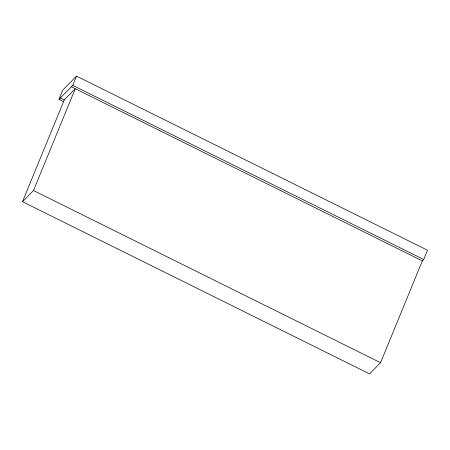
<?xml version="1.0" encoding="UTF-8"?>
<svg xmlns="http://www.w3.org/2000/svg" width="450" height="450" viewBox="0 0 450 450"><rect width="100%" height="100%" fill="white"/><g stroke="black" fill="none" stroke-linecap="round" stroke-linejoin="round"><path stroke-width="0.67" d="M63.388 101.531L58.984 99.343L62.781 90.09L76.534 76.117L427.5 250.228L423.703 259.487L422.331 260.882L380.565 362.706L369.568 373.882L22.5 201.707L64.26 99.883L75.263 88.706L33.502 190.53L22.5 201.707M58.984 99.343L72.737 85.376L76.534 76.117M72.737 85.376L423.703 259.487M71.364 86.771L422.331 260.882M60.362 97.948L64.26 99.883M33.502 190.53L380.565 362.706"/></g></svg>
